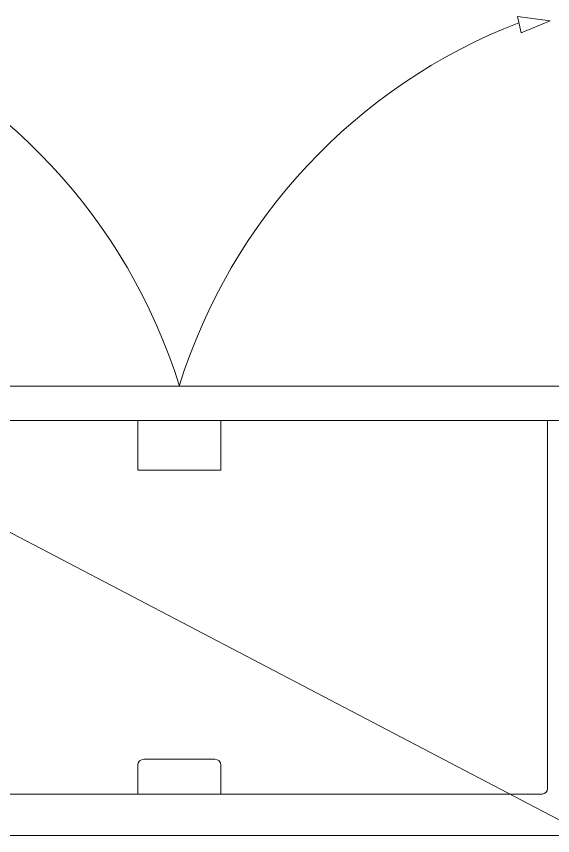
# Model space of a CAD drawing. Header units: millimetres. Extents: x -34838 to 729576, y -214038 to 121482.
# Drawn here: x 607904 to 608873, y -51265 to -49785 of the extents above; entities that cross this region are included whole.
import ezdxf

# ---------------------------------------------------------------- set-up
doc = ezdxf.new("R2010")
doc.units = ezdxf.units.MM
doc.header["$MEASUREMENT"] = 0
doc.layers.add('Oborydovanie', color=5, linetype='Continuous', lineweight=9)
doc.layers.add('ОБОРУДОВАНИЕ', color=5, linetype='Continuous', lineweight=15)

msp = doc.modelspace()

# ---------------------------------------------------------------- linework, layer by layer
at = {"layer": 'Oborydovanie', "color": 1}
for p, q in [((608809.5, -49784.6), (608868.4, -49792.5)), ((608815.7, -49814.2), (608809.5, -49784.6)), ((608868.4, -49792.5), (608815.7, -49814.2)), ((608927.9, -50452.5), (607469.3, -50452.5)), ((608938.6, -50514.5), (607458.6, -50514.5)), ((608863.6, -50514.5), (608863.6, -51179.5)), ((608134.3, -51126.5), (608262.9, -51126.5)), ((608123.6, -51137.2), (608123.6, -51189.5)), ((608273.6, -51189.5), (608273.6, -51137.2)), ((608853.6, -51189.5), (607543.6, -51189.5)), ((608938.6, -51264.5), (607458.6, -51264.5))]:
    msp.add_line(p, q, dxfattribs=at)
msp.add_lwpolyline([(608273.6, -50514.5), (608123.6, -50514.5), (608123.6, -50604.5), (608273.6, -50604.5)], close=True, dxfattribs=at)
for centre, radius, start, end in [((607213.4, -50758.4), 1031.8, 17.2464, 68.8661), ((609183.9, -50758.4), 1031.8, 111.1339, 162.7536), ((608134.3, -51137.2), 10.7, 90, 180), ((608262.9, -51137.2), 10.7, 0, 90), ((608853.6, -51179.5), 10, 270, 0)]:
    msp.add_arc(centre, radius, start, end, dxfattribs=at)
at = {"layer": 'ОБОРУДОВАНИЕ', "color": 1}
for p in [(607458.7, -50489.4), (607458.6, -51264.4)]:
    msp.add_line(p, (608938.6, -51264.5), dxfattribs=at)

doc.saveas('drawing.dxf')
